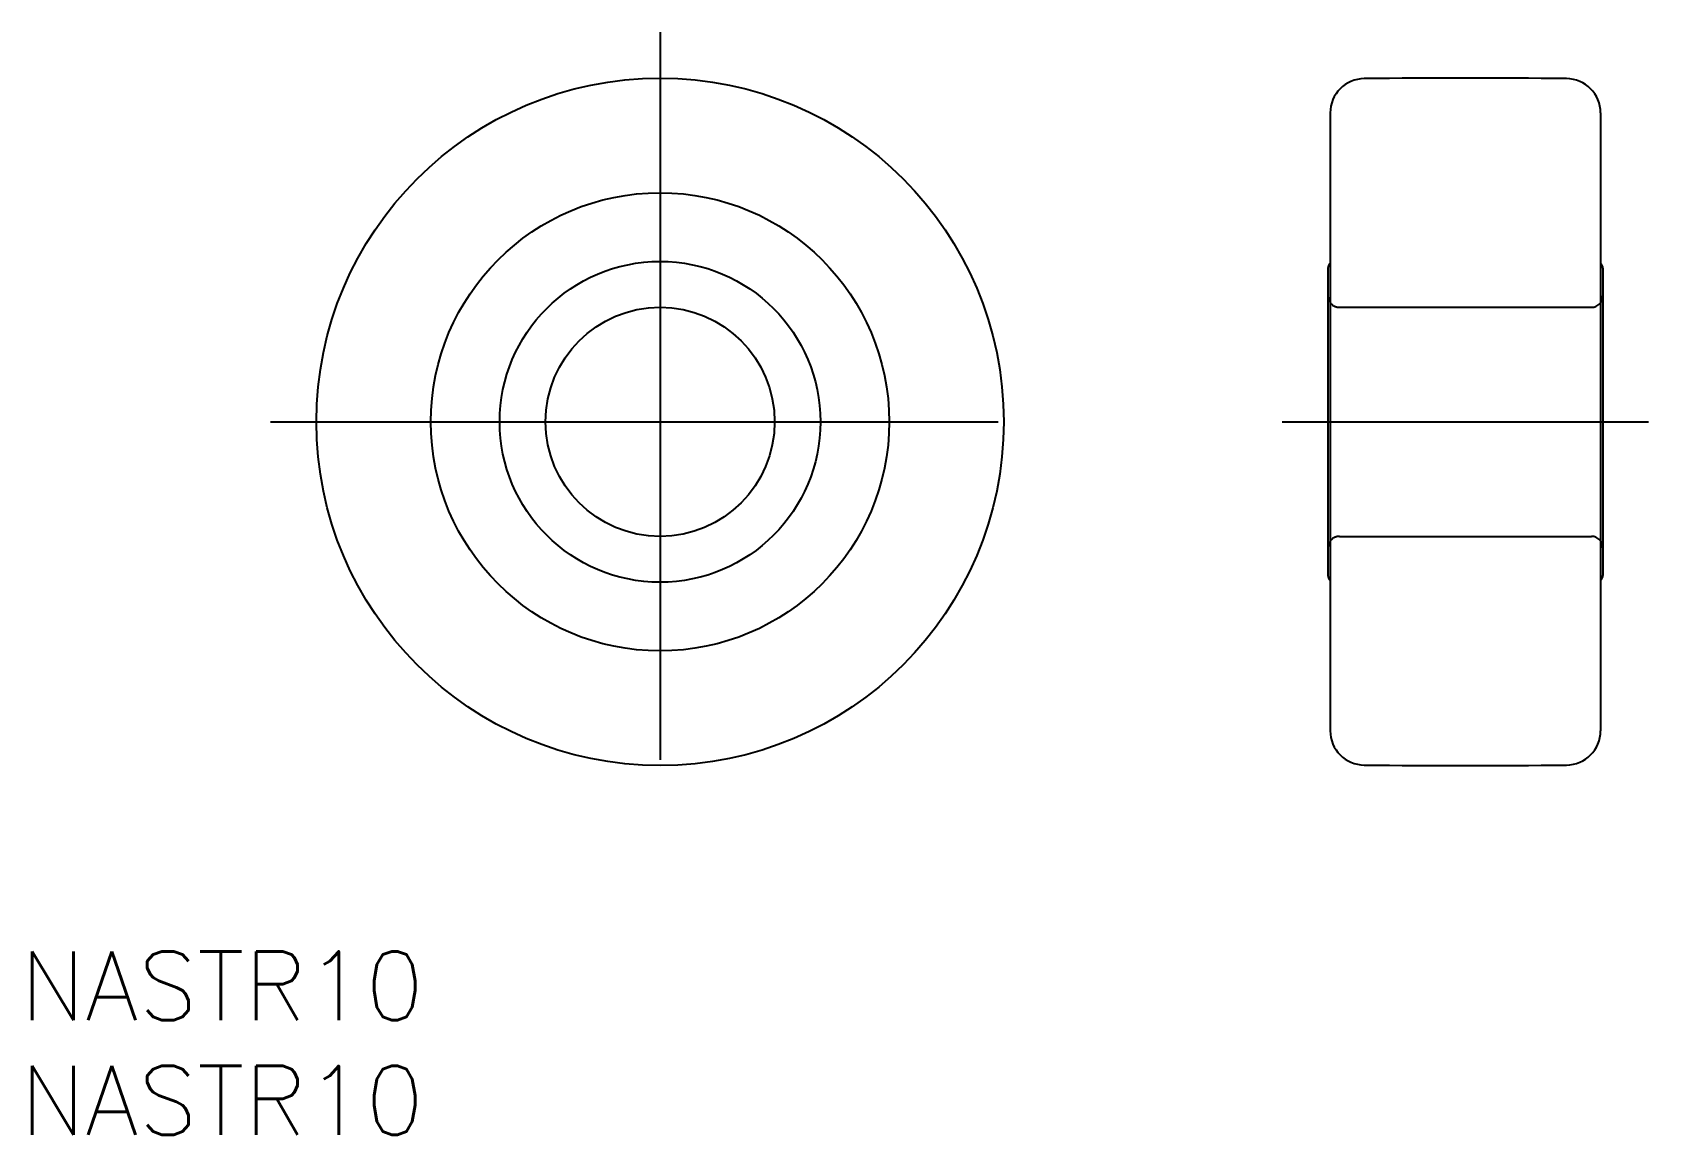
# Model space of a CAD drawing. Extents: x -27.4 to 43.1, y -31.1 to 17.
import ezdxf

# ---------------------------------------------------------------- set-up
doc = ezdxf.new("R2010")
doc.units = 0
doc.linetypes.add('CENTER', pattern=[50.8, 31.75, -6.35, 6.35, -6.35])
doc.linetypes.add('DASHED', pattern=[19.05, 12.7, -6.35])
doc.layers.get('0').update_dxf_attribs({"linetype": 'CONTINUOUS'})
doc.layers.add('CENTER', color=1, linetype='CENTER')
doc.styles.get("Standard").update_dxf_attribs({"font": 'txt.shx', "height": 3, "bigfont": 'bigfont.shx'})

msp = doc.modelspace()

# ---------------------------------------------------------------- linework, layer by layer
at = {"color": 7, "linetype": 'CONTINUOUS'}
for p, q in [((29.249, 13.481), (29.249, -13.481)), ((41.049, 13.481), (41.049, -13.481)), ((29.149, 6.7), (29.149, -6.7)), ((41.149, 6.7), (41.149, -6.7))]:
    msp.add_line(p, q, dxfattribs=at)
at = {"color": 3, "linetype": 'DASHED'}
for p, q in [((29.649, 5), (40.649, 5)), ((29.649, -5), (40.649, -5))]:
    msp.add_line(p, q, dxfattribs=at)
at = {"color": 7, "linetype": 'CONTINUOUS'}
for radius in [15, 10, 7, 5]:
    msp.add_circle((0, 0), radius, dxfattribs=at)
for centre, radius, start, end in [((30.749, 13.481), 1.5, 90.50572, 180), ((35.149, -485), 500, 89.49427, 90.50572), ((39.549, 13.481), 1.5, 0, 89.49427), ((29.449, 6.7), 0.3, 131.80954, 179.99996), ((40.849, 6.7), 0.3, 0, 48.19046), ((29.449, -6.7), 0.3, 179.99996, 228.19045), ((40.849, -6.7), 0.3, 311.80954, 0), ((30.749, -13.481), 1.5, 180, 269.49427), ((39.549, -13.481), 1.5, 270.50573, 0), ((35.149, 485), 500, 269.49428, 270.50573)]:
    msp.add_arc(centre, radius, start, end, dxfattribs=at)
at = {"color": 3, "linetype": 'DASHED'}
for centre, start, end in [((29.649, 5.5), 179.99999, 270), ((40.649, 5.5), 270, 0), ((29.649, -5.5), 90, 180.00001), ((40.649, -5.5), 0, 90)]:
    msp.add_arc(centre, 0.5, start, end, dxfattribs=at)
at = {"layer": 'CENTER', "color": 1, "linetype": 'CENTER'}
for p, q in [((0, 17), (0, -17)), ((-17, 0), (17, 0)), ((27.149, 0), (43.149, 0))]:
    msp.add_line(p, q, dxfattribs=at)

# ---------------------------------------------------------------- texts
at = {"color": 7, "linetype": 'CONTINUOUS'}
for p in [(-27.914, -26.112), (-27.914, -31.112)]:
    msp.add_text('NASTR10', height=3, dxfattribs=at).set_placement(p)

doc.saveas('drawing.dxf')
